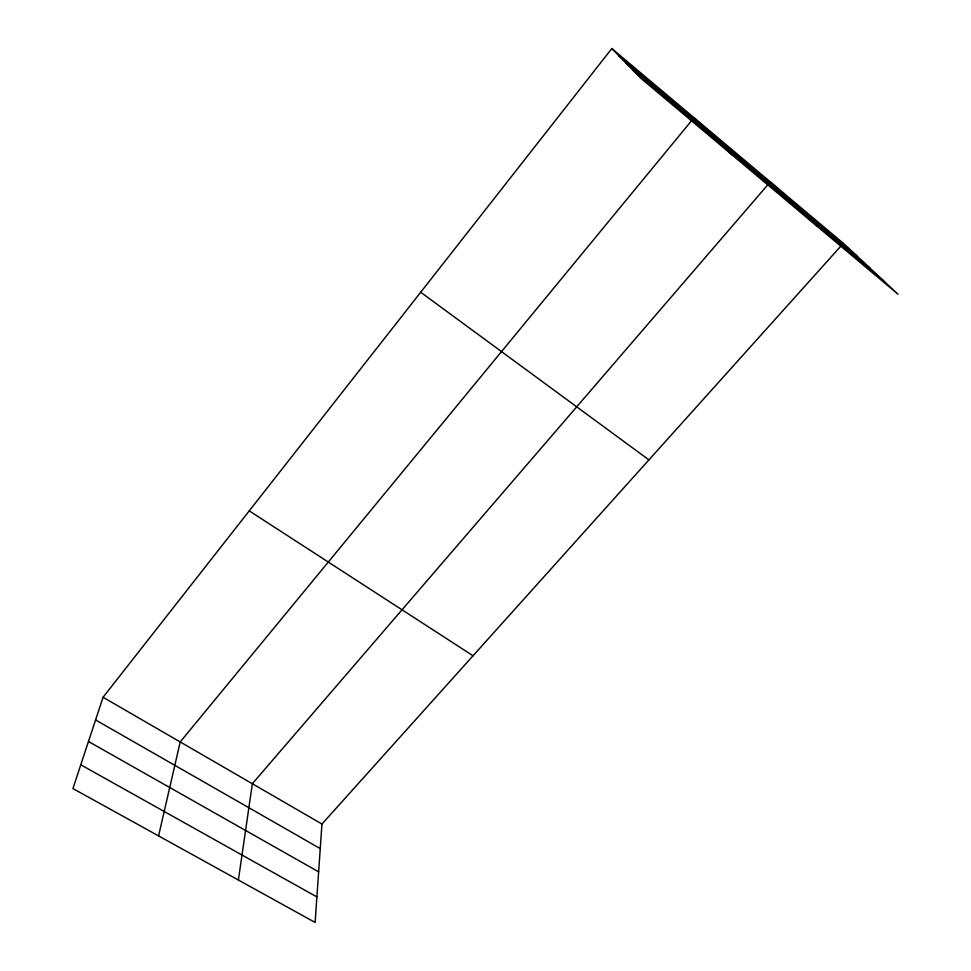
<?xml version="1.0" encoding="UTF-8"?>
<svg xmlns="http://www.w3.org/2000/svg" width="971" height="971" viewBox="0 0 971 971"><rect width="100%" height="100%" fill="white"/><g stroke="black" fill="none" stroke-linecap="round" stroke-linejoin="round"><path stroke-width="1.46" d="M843.362 243.333L321.959 824.039L315.114 922.45L72.934 788.561L103.06 697.275L611.815 48.55L843.362 243.333L898.066 294.274L640.544 78.02L611.815 48.55M238.381 880.029L252.351 783.731L770.319 181.88L817.291 226.437M158.576 835.91L180.205 741.953L694.034 117.709L732.474 155.226M80.775 764.796L316.886 896.925M88.47 741.492L318.634 871.837M95.583 719.948L320.248 848.593M103.06 697.275L321.959 824.039M249.256 510.867L473.047 655.777M420.71 292.247L648.931 459.878M632.934 70.215L883.659 280.85M618.83 55.748L856.798 255.834M625.567 62.654L869.652 267.814"/></g></svg>
